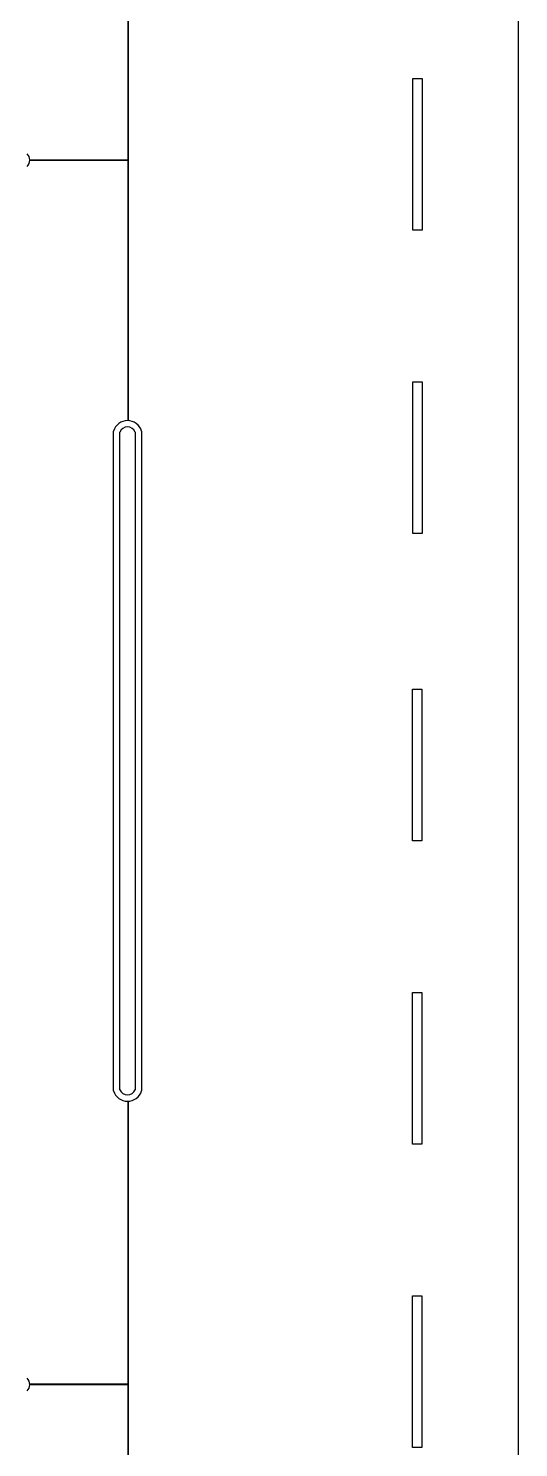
# Model space of a CAD drawing. Header units: inches. Extents: x -6210 to 141093, y -2740 to 21225.
# Drawn here: x 101817 to 102283, y 6987 to 8334 of the extents above; entities that cross this region are included whole.
import ezdxf

# ---------------------------------------------------------------- set-up
doc = ezdxf.new("R2010")
doc.units = ezdxf.units.IN
doc.header["$LTSCALE"] = 100
doc.header["$MEASUREMENT"] = 0
doc.layers.add('car area', color=53, linetype='Continuous')

msp = doc.modelspace()

# ---------------------------------------------------------------- linework, layer by layer
at = {"layer": 'car area'}
for p, q in [((102282.54673, 6773.46781), (102282.54673, 9173.42073)), ((101911.9915, 7961.75635), (101911.9915, 8731.70578)), ((101911.96596, 8541.11542), (101911.96596, 8209.11266)), ((102182.10603, 8286.64204), (102191.10603, 8286.64204)), ((102182.10603, 8142.64204), (102182.10603, 8286.64204)), ((102191.10603, 8286.64204), (102191.10603, 8142.64204)), ((101818.59867, 8209.11355), (101911.94254, 8209.11355)), ((101911.96596, 8209.11266), (101818.59867, 8209.11266)), ((101911.94254, 8209.11355), (101911.94254, 7961.75855)), ((102191.10603, 8142.64204), (102182.10603, 8142.64204)), ((102182.10603, 7998.64204), (102191.10603, 7998.64204)), ((102182.10603, 7854.64204), (102182.10603, 7998.64204)), ((102191.10603, 7998.64204), (102191.10603, 7854.64204)), ((101898.01217, 7325.43423), (101898.01217, 7951.81798)), ((101904.01217, 7326.43001), (101904.01217, 7950.82221)), ((101918.67366, 7950.82221), (101918.67366, 7326.43001)), ((101924.67366, 7951.81798), (101924.67366, 7325.43423)), ((102191.10603, 7854.64204), (102182.10603, 7854.64204)), ((102181.69923, 7706.66917), (102190.69923, 7706.66917)), ((102181.69923, 7562.66917), (102181.69923, 7706.66917)), ((102190.69923, 7706.66917), (102190.69923, 7562.66917)), ((102190.69923, 7562.66917), (102181.69923, 7562.66917)), ((102181.69923, 7418.66917), (102190.69923, 7418.66917)), ((102181.69923, 7274.66917), (102181.69923, 7418.66917)), ((102190.69923, 7418.66917), (102190.69923, 7274.66917)), ((101911.94254, 7315.49366), (101911.94254, 7046.94895)), ((101911.9915, 6773.46781), (101911.9915, 7315.49586)), ((102190.69923, 7274.66917), (102181.69923, 7274.66917)), ((102181.69923, 7130.66917), (102190.69923, 7130.66917)), ((102181.69923, 6986.66917), (102181.69923, 7130.66917)), ((102190.69923, 7130.66917), (102190.69923, 6986.66917)), ((101911.94254, 7046.94895), (101818.58355, 7046.94895)), ((101818.59867, 7046.45415), (101911.94391, 7046.45414)), ((101911.94391, 7046.45414), (101911.94391, 6773.46781)), ((102190.69923, 6986.66917), (102181.69923, 6986.66917))]:
    msp.add_line(p, q, dxfattribs=at)
for centre, radius, start, end in [((101810.49385, 8209.11355), 8.10482, 312.24186308, 47.75582707), ((101911.34292, 7947.86779), 13.9037, 16.50571945, 163.49428055), ((101911.34292, 7947.86779), 7.9037, 21.95031567, 158.04968433), ((101911.34292, 7329.38443), 13.9037, 196.50571945, 343.49428055), ((101911.34292, 7329.38443), 7.9037, 201.95031567, 338.04968433), ((101810.49385, 7046.45422), 8.10482, 312.24186308, 47.75582707)]:
    msp.add_arc(centre, radius, start, end, dxfattribs=at)

doc.saveas('drawing.dxf')
